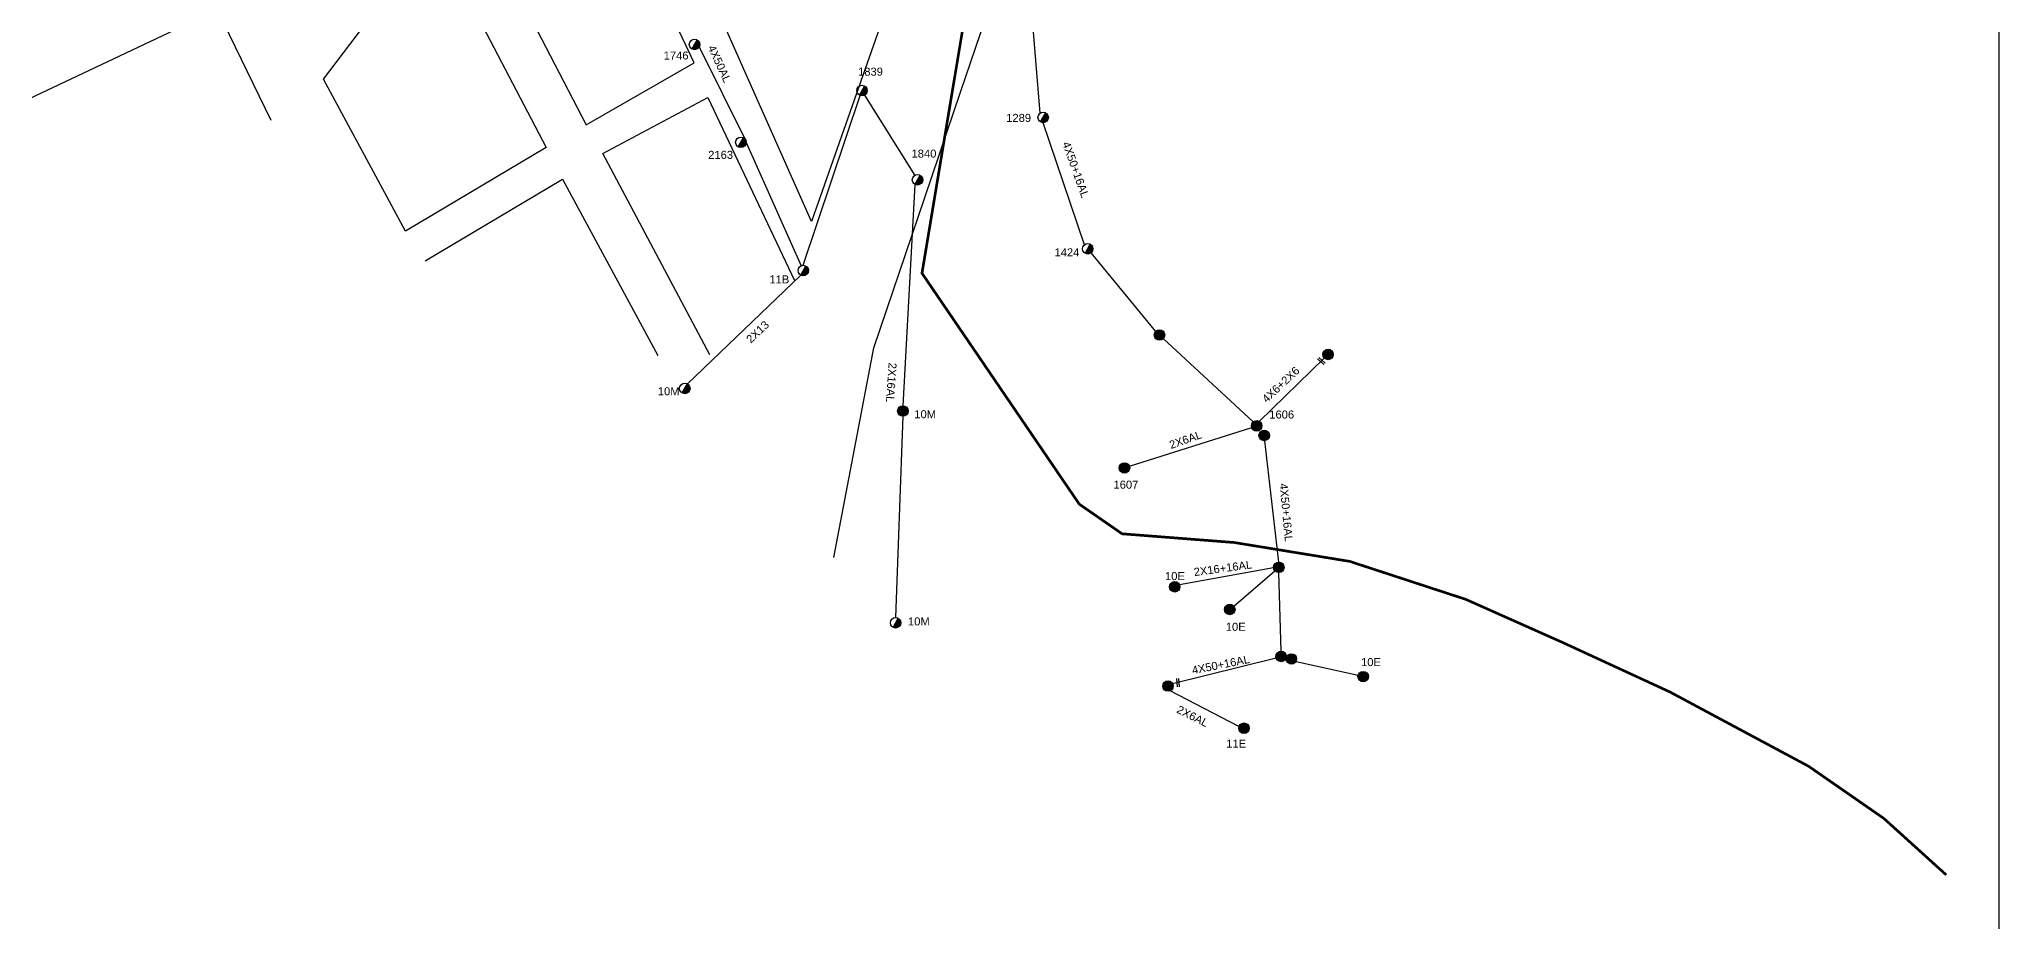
# Model space of a CAD drawing. Header units: millimetres. Extents: x 7657 to 9078, y 851 to 1875.
# Drawn here: x 8397.5 to 8838.3, y 1332 to 1530.4 of the extents above; entities that cross this region are included whole.
import ezdxf

# ---------------------------------------------------------------- set-up
doc = ezdxf.new("R2010")
doc.units = ezdxf.units.MM
doc.linetypes.add('ACAD_ISO08W100', pattern=[36, 24, -3, 6, -3])
doc.linetypes.add('DASHED', pattern=[19.05, 12.7, -6.35])
for name, color, linetype in [('Eπιγραφές - Σχήματα', 7, 'Continuous'), ('Άγνωστα', 7, 'Continuous'), ('Γυμνά εναέρια ΧΤ (1Φ)   2x16AL', 7, 'Continuous'), ('Γυμνά εναέρια ΧΤ (3Φ)   4x50AL', 7, 'Continuous'), ('Γυμνά εναέρια ΧΤ και ΦΟΠ (1Φ)   2x16+16AL', 7, 'Continuous'), ('Γυμνά εναέρια ΧΤ και ΦΟΠ (3Φ)   4x50+16AL', 7, 'Continuous'), ('Επιγραφές - Σχήματα', 7, 'Continuous'), ('Καλώδια ΧΤ   2x6AL', 7, 'DASHED'), ('Μηχανική τομή', 7, 'Continuous'), ('Στύλος Ξύλινος', 7, 'Continuous'), ('Στύλος Ξύλινος @ 1', 7, 'Continuous'), ('Στύλος ΦΜ', 7, 'Continuous'), ('Στύλος ΦΜ @ 1', 7, 'Continuous'), ('Υπόβαθρο ΔΕΗ', 7, 'Continuous')]:
    doc.layers.add(name, color=color, linetype=linetype)
doc.styles.get("Standard").update_dxf_attribs({"font": 'ARIAL.TTF'})
doc.linetypes.add('SYN_LINE', pattern='A,0.5,-0.0001,["/\\/\\/\\/",Standard,S=0.1,R=0,X=0,Y=-0.05],-0.25', length=0.7501)

# ---------------------------------------------------------------- blocks, each defined once
blk = doc.blocks.new('ΥΠΑΡΧΩΝ ΤΣΙΜΕΝΤΕΝΙΟΣ ΣΤΥΛΟΣ')
at = {"layer": 'Στύλος ΦΜ'}
blk.add_hatch(color=7, dxfattribs=at).paths.add_polyline_path([(-1.29, -2.28, 0.574793), (2.62, 0, 0.268822), (1.3, 2.27)])
at = {"layer": 'Στύλος ΦΜ', "color": 7}
blk.add_line((-1.29, -2.28), (1.3, 2.27), dxfattribs=at)
blk.add_circle((0, 0), 2.62, dxfattribs=at)
at = {"layer": 'Στύλος ΦΜ', "flags": 4}
for tag, p in [('ΑΡΙΘΜΟΣ', (-4.68, 8.05)), ('ΤΥΠΟΣ', (-4.91, 3.03))]:
    blk.add_attdef(tag, p, '', height=4, dxfattribs=at)
blk = doc.blocks.new('ΥΠΑΡΧΩΝ ΞΥΛΙΝΟΣ ΣΤΥΛΟΣ')
at = {"layer": 'Στύλος Ξύλινος'}
h = blk.add_hatch(color=7, dxfattribs=at)
h.paths.add_polyline_path([(-2.62, 0, 0.270008), (-1.29, -2.28), (1.3, 2.27, 0.576266)])
h.paths.add_polyline_path([(-1.29, -2.28, 0.574793), (2.62, 0, 0.268822), (1.3, 2.27)])
at = {"layer": 'Στύλος Ξύλινος', "color": 7}
blk.add_line((-1.29, -2.28), (1.3, 2.27), dxfattribs=at)
blk.add_circle((0, 0), 2.62, dxfattribs=at)
at = {"layer": 'Στύλος Ξύλινος', "flags": 4}
for tag, p in [('ΑΡΙΘΜΟΣ', (-4.91, 8.6)), ('ΤΥΠΟΣ', (-4.85, 3.39))]:
    blk.add_attdef(tag, p, '', height=4, dxfattribs=at)
blk = doc.blocks.new('ΜΗΧΑΝΙΚΗ ΤΟΜΗ')
at = {"layer": 'Μηχανική τομή', "ltscale": 40}
for p, q in [((-1.89, 0.78), (1.89, 0.78)), ((1.89, 0), (-1.89, 0))]:
    blk.add_line(p, q, dxfattribs=at)

msp = doc.modelspace()

# ---------------------------------------------------------------- linework, layer by layer
at = {"layer": 'Άγνωστα', "color": 6, "ltscale": 0.2}
for points in [[(8569.42, 1479.55), (8582.24, 1517.7)], [(8583.17, 1517.78), (8594.49, 1499.76)], [(8568.84, 1477.35), (8543.36, 1452.88)]]:
    msp.add_lwpolyline(points, dxfattribs=at)
at = {"layer": 'Άγνωστα', "color": 85, "ltscale": 0.2}
for points in [[(8671.99, 1444.46), (8686.62, 1458.68)], [(8680.26, 1390.51), (8694.24, 1387.38)]]:
    msp.add_lwpolyline(points, dxfattribs=at)
at = {"layer": 'Άγνωστα', "color": 85, "linetype": 'SYN_LINE', "ltscale": 16}
msp.add_lwpolyline([(8666.3, 1402.88), (8675.49, 1410.87)], dxfattribs=at)
at = {"layer": 'Γυμνά εναέρια ΧΤ (1Φ)   2x16AL', "color": 6, "ltscale": 0.2}
for points in [[(8594.54, 1497.74), (8591.82, 1447.96)], [(8591.82, 1445.6), (8590.19, 1400.36)]]:
    msp.add_lwpolyline(points, dxfattribs=at)
at = {"layer": 'Γυμνά εναέρια ΧΤ (3Φ)   4x50AL', "color": 6, "ltscale": 0.2}
for points in [[(8546.03, 1528.68), (8556.43, 1507.7)], [(8556.56, 1507.18), (8568.94, 1479.45)]]:
    msp.add_lwpolyline(points, dxfattribs=at)
at = {"layer": 'Γυμνά εναέρια ΧΤ και ΦΟΠ (1Φ)   2x16+16AL', "color": 85, "ltscale": 0.2}
msp.add_lwpolyline([(8654.03, 1407.78), (8675.2, 1411.64)], dxfattribs=at)
at = {"layer": 'Γυμνά εναέρια ΧΤ και ΦΟΠ (3Φ)   4x50+16AL', "color": 85, "ltscale": 0.2}
for points in [[(8622.67, 1513.72), (8620.72, 1537.41)], [(8632.65, 1484.16), (8623.38, 1511.6)], [(8648.69, 1464.69), (8634.15, 1482.34)], [(8670.62, 1444.32), (8650.41, 1463.08)], [(8676.38, 1412.82), (8673.23, 1440.11)], [(8676.91, 1392.78), (8676.41, 1410.46)], [(8652.48, 1385.56), (8675.77, 1391.32)]]:
    msp.add_lwpolyline(points, dxfattribs=at)
at = {"layer": 'Επιγραφές - Σχήματα'}
msp.add_lwpolyline([(7682.58, 1855.69), (8838.35, 1855.69), (8838.35, 851.26), (7682.58, 851.26)], close=True, dxfattribs=at)
at = {"layer": 'Καλώδια ΧΤ   2x6AL', "color": 85, "linetype": 'SYN_LINE', "ltscale": 20}
for points in [[(8642.79, 1434.35), (8670.29, 1443.08)], [(8667.43, 1375.83), (8651.93, 1383.87)]]:
    msp.add_lwpolyline(points, dxfattribs=at)
at = {"layer": 'Υπόβαθρο ΔΕΗ', "color": 1, "linetype": 'ACAD_ISO08W100', "ltscale": 0.4, "const_width": 0.6, "flags": 128}
msp.add_lwpolyline([(8282.52, 1743.31), (8382.91, 1799.35), (8384.97, 1798.86), (8426.02, 1757.92), (8491.26, 1693.48), (8512.14, 1705.06), (8533.36, 1636.4), (8550.22, 1600.66), (8565.53, 1582.51), (8583.11, 1568.8), (8608.29, 1550.66), (8596.12, 1477.76), (8631.51, 1425.84), (8641.14, 1419.18), (8666.37, 1417.22), (8692.34, 1412.98), (8718.45, 1404.44), (8740.41, 1394.67), (8764.37, 1383.62), (8795.6, 1366.9), (8812.52, 1355.17), (8826.52, 1342.5)], dxfattribs=at)
at = {"layer": 'Υπόβαθρο ΔΕΗ', "ltscale": 0.2}
for points in [[(8520.55, 1511.13), (8544.89, 1525.04), (8511.21, 1596.21), (8510.04, 1595.91), (8491.34, 1567.45), (8520.55, 1511.13)], [(8571.25, 1489.42), (8539.55, 1560.83), (8568.62, 1577.93), (8577.71, 1560.76), (8588.57, 1538.64), (8571.25, 1489.42)], [(8576.32, 1413.85), (8585.26, 1460.98), (8596.76, 1494.78), (8604.89, 1518.69), (8618.28, 1558.12)], [(8461.46, 1521.4), (8486.39, 1554.19), (8511.6, 1506.04), (8479.92, 1487.23), (8461.46, 1521.4)], [(8362.94, 1481.76), (8354.18, 1497.61), (8437.55, 1536.96), (8449.65, 1512.13)], [(8548.39, 1459.45), (8524.32, 1504.68), (8547.93, 1517.25), (8567.47, 1476.16)], [(8484.34, 1480.58), (8515.25, 1498.93), (8536.7, 1459.24)]]:
    msp.add_lwpolyline(points, dxfattribs=at)

# ---------------------------------------------------------------- block references
at = {"layer": 'Μηχανική τομή', "xscale": 0.4999999999999999, "yscale": 0.4999999999999999, "zscale": 0.4999999999999999}
for p, rotation in [((8685.82, 1457.91), 317.835104308042), ((8653.51, 1385.71), 275.1407124711841)]:
    msp.add_blockref('ΜΗΧΑΝΙΚΗ ΤΟΜΗ', p, dxfattribs=dict(at, rotation=rotation))
at = {"layer": 'Στύλος Ξύλινος @ 1', "ltscale": 40, "xscale": 0.4499999999998181, "yscale": 0.4499999999998181, "zscale": 0.4499999999998181}
for p in [(8649.55, 1463.88), (8687.47, 1459.5), (8673.1, 1441.28), (8676.38, 1411.64), (8676.91, 1391.6), (8679.22, 1391.05), (8651.47, 1384.95)]:
    msp.add_blockref('ΥΠΑΡΧΩΝ ΞΥΛΙΝΟΣ ΣΤΥΛΟΣ', p, dxfattribs=at)
at = {"layer": 'Στύλος Ξύλινος @ 1', "ltscale": 40}
ref = msp.add_blockref('ΥΠΑΡΧΩΝ ΞΥΛΙΝΟΣ ΣΤΥΛΟΣ', (8591.82, 1446.78), dxfattribs=dict(at, xscale=0.4499999999998181, yscale=0.4499999999998181, zscale=0.4499999999998181))
ref.add_attrib('ΤΥΠΟΣ', '10M', (8594.39, 1445.16), dxfattribs={"layer": 'Στύλος Ξύλινος', "height": 1.8, "flags": 4})
ref = msp.add_blockref('ΥΠΑΡΧΩΝ ΞΥΛΙΝΟΣ ΣΤΥΛΟΣ', (8671.41, 1443.44), dxfattribs=dict(at, xscale=0.4499999999998181, yscale=0.4499999999998181, zscale=0.4499999999998181))
ref.add_attrib('ΤΥΠΟΣ', '1606', (8674.24, 1445.09), dxfattribs={"layer": 'Στύλος Ξύλινος', "height": 1.8, "flags": 4})
ref = msp.add_blockref('ΥΠΑΡΧΩΝ ΞΥΛΙΝΟΣ ΣΤΥΛΟΣ', (8641.67, 1433.99), dxfattribs=dict(at, xscale=0.4499999999998181, yscale=0.4499999999998181, zscale=0.4499999999998181))
ref.add_attrib('ΤΥΠΟΣ', '1607', (8639.2, 1429.33), dxfattribs={"layer": 'Στύλος Ξύλινος', "height": 1.8, "flags": 4})
ref = msp.add_blockref('ΥΠΑΡΧΩΝ ΞΥΛΙΝΟΣ ΣΤΥΛΟΣ', (8652.98, 1407.26), dxfattribs=dict(at, xscale=0.4499999999998181, yscale=0.4499999999998181, zscale=0.4499999999998181))
ref.add_attrib('ΤΥΠΟΣ', '10E', (8650.79, 1408.78), dxfattribs={"layer": 'Στύλος Ξύλινος', "height": 1.8, "flags": 4})
ref = msp.add_blockref('ΥΠΑΡΧΩΝ ΞΥΛΙΝΟΣ ΣΤΥΛΟΣ', (8665.36, 1402.17), dxfattribs=dict(at, xscale=0.4499999999998181, yscale=0.4499999999998181, zscale=0.4499999999998181))
ref.add_attrib('ΤΥΠΟΣ', '10E', (8664.46, 1397.37), dxfattribs={"layer": 'Στύλος Ξύλινος', "height": 1.8, "flags": 4})
ref = msp.add_blockref('ΥΠΑΡΧΩΝ ΞΥΛΙΝΟΣ ΣΤΥΛΟΣ', (8695.38, 1387.08), dxfattribs=dict(at, xscale=0.4499999999998181, yscale=0.4499999999998181, zscale=0.4499999999998181))
ref.add_attrib('ΤΥΠΟΣ', '10E', (8694.89, 1389.44), dxfattribs={"layer": 'Στύλος Ξύλινος', "height": 1.8, "flags": 4})
ref = msp.add_blockref('ΥΠΑΡΧΩΝ ΞΥΛΙΝΟΣ ΣΤΥΛΟΣ', (8668.56, 1375.47), dxfattribs=dict(at, xscale=0.4499999999998181, yscale=0.4499999999998181, zscale=0.4499999999998181))
ref.add_attrib('ΤΥΠΟΣ', '11E', (8664.57, 1371.11), dxfattribs={"layer": 'Στύλος Ξύλινος', "height": 1.8, "flags": 4})
at = {"layer": 'Στύλος ΦΜ @ 1', "ltscale": 40}
ref = msp.add_blockref('ΥΠΑΡΧΩΝ ΤΣΙΜΕΝΤΕΝΙΟΣ ΣΤΥΛΟΣ', (8544.96, 1529.18), dxfattribs=dict(at, xscale=0.4499999999998181, yscale=0.4499999999998181, zscale=0.4499999999998181))
ref.add_attrib('ΤΥΠΟΣ', '1746', (8538.02, 1525.8), dxfattribs={"layer": 'Στύλος ΦΜ', "height": 1.8, "flags": 4})
ref = msp.add_blockref('ΥΠΑΡΧΩΝ ΤΣΙΜΕΝΤΕΝΙΟΣ ΣΤΥΛΟΣ', (8582.62, 1518.82), dxfattribs=dict(at, xscale=0.4499999999998181, yscale=0.4499999999998181, zscale=0.4499999999998181))
ref.add_attrib('ΤΥΠΟΣ', '1839', (8581.74, 1522.17), dxfattribs={"layer": 'Στύλος ΦΜ', "height": 1.8, "flags": 4})
ref = msp.add_blockref('ΥΠΑΡΧΩΝ ΤΣΙΜΕΝΤΕΝΙΟΣ ΣΤΥΛΟΣ', (8623.38, 1512.78), dxfattribs=dict(at, xscale=0.4499999999998181, yscale=0.4499999999998181, zscale=0.4499999999998181))
ref.add_attrib('ΤΥΠΟΣ', '1289', (8615.07, 1511.78), dxfattribs={"layer": 'Στύλος ΦΜ', "height": 1.8, "flags": 4})
ref = msp.add_blockref('ΥΠΑΡΧΩΝ ΤΣΙΜΕΝΤΕΝΙΟΣ ΣΤΥΛΟΣ', (8555.38, 1507.18), dxfattribs=dict(at, xscale=0.4499999999998181, yscale=0.4499999999998181, zscale=0.4499999999998181))
ref.add_attrib('ΤΥΠΟΣ', '2163', (8548.03, 1503.47), dxfattribs={"layer": 'Στύλος ΦΜ', "height": 1.8, "flags": 4})
ref = msp.add_blockref('ΥΠΑΡΧΩΝ ΤΣΙΜΕΝΤΕΝΙΟΣ ΣΤΥΛΟΣ', (8595.12, 1498.76), dxfattribs=dict(at, xscale=0.4499999999998181, yscale=0.4499999999998181, zscale=0.4499999999998181))
ref.add_attrib('ΤΥΠΟΣ', '1840', (8593.77, 1503.75), dxfattribs={"layer": 'Στύλος ΦΜ', "height": 1.8, "flags": 4})
ref = msp.add_blockref('ΥΠΑΡΧΩΝ ΤΣΙΜΕΝΤΕΝΙΟΣ ΣΤΥΛΟΣ', (8633.4, 1483.25), dxfattribs=dict(at, xscale=0.4499999999998181, yscale=0.4499999999998181, zscale=0.4499999999998181))
ref.add_attrib('ΤΥΠΟΣ', '1424', (8625.93, 1481.55), dxfattribs={"layer": 'Στύλος ΦΜ', "height": 1.8, "flags": 4})
ref = msp.add_blockref('ΥΠΑΡΧΩΝ ΤΣΙΜΕΝΤΕΝΙΟΣ ΣΤΥΛΟΣ', (8569.42, 1478.37), dxfattribs=dict(at, xscale=0.4499999999998181, yscale=0.4499999999998181, zscale=0.4499999999998181))
ref.add_attrib('ΤΥΠΟΣ', '11B', (8561.8, 1475.47), dxfattribs={"layer": 'Στύλος ΦΜ', "height": 1.8, "flags": 4})
ref = msp.add_blockref('ΥΠΑΡΧΩΝ ΤΣΙΜΕΝΤΕΝΙΟΣ ΣΤΥΛΟΣ', (8542.77, 1451.86), dxfattribs=dict(at, xscale=0.4499999999998181, yscale=0.4499999999998181, zscale=0.4499999999998181))
ref.add_attrib('ΤΥΠΟΣ', '10M', (8536.7, 1450.32), dxfattribs={"layer": 'Στύλος ΦΜ', "height": 1.8, "flags": 4})
ref = msp.add_blockref('ΥΠΑΡΧΩΝ ΤΣΙΜΕΝΤΕΝΙΟΣ ΣΤΥΛΟΣ', (8590.19, 1399.18), dxfattribs=dict(at, xscale=0.4499999999998181, yscale=0.4499999999998181, zscale=0.4499999999998181))
ref.add_attrib('ΤΥΠΟΣ', '10M', (8592.97, 1398.59), dxfattribs={"layer": 'Στύλος ΦΜ', "height": 1.8, "flags": 4})

# ---------------------------------------------------------------- texts
at = {"layer": 'Eπιγραφές - Σχήματα', "char_height": 1.8, "attachment_point": 1, "rotation": 43.3065}
for s, insert in [('2X13', (8556.39, 1463.23)), ('4X6+2X6', (8672.42, 1449.8))]:
    msp.add_mtext_dynamic_manual_height_columns(s, width=11.4428, gutter_width=12.5, heights=[0], dxfattribs=dict(at, insert=insert))
at = {"layer": 'Γυμνά εναέρια ΧΤ (1Φ)   2x16AL', "color": 7, "insert": (8590.43, 1457.59), "char_height": 1.8, "width": 168.3718, "attachment_point": 1, "rotation": 266.1196}
msp.add_mtext('2X16AL', dxfattribs=at)
at = {"layer": 'Γυμνά εναέρια ΧΤ (3Φ)   4x50AL', "color": 7, "insert": (8549.53, 1529.27), "char_height": 1.8, "width": 168.3718, "attachment_point": 1, "rotation": 294.7377}
msp.add_mtext('4X50AL', dxfattribs=at)
at = {"layer": 'Γυμνά εναέρια ΧΤ και ΦΟΠ (1Φ)   2x16+16AL', "color": 7, "insert": (8657.15, 1411.45), "char_height": 1.8, "width": 168.3718, "attachment_point": 1, "rotation": 7.6658}
msp.add_mtext('2X16+16AL', dxfattribs=at)
at = {"layer": 'Γυμνά εναέρια ΧΤ και ΦΟΠ (3Φ)   4x50+16AL', "color": 7, "char_height": 1.8, "width": 168.3718, "attachment_point": 1}
for insert, rotation in [((8629.35, 1507.56), 289.531), ((8678.35, 1430.61), 275.274), ((8656.68, 1389.36), 11.2512)]:
    msp.add_mtext('4X50+16AL', dxfattribs=dict(at, insert=insert, rotation=rotation))
at = {"layer": 'Καλώδια ΧΤ   2x6AL', "color": 7, "char_height": 1.8, "width": 168.3718, "attachment_point": 1}
for insert, rotation in [((8651.54, 1439.93), 19.3353), ((8654.04, 1380.68), 333.2629)]:
    msp.add_mtext('2X6AL', dxfattribs=dict(at, insert=insert, rotation=rotation))

doc.saveas('drawing.dxf')
